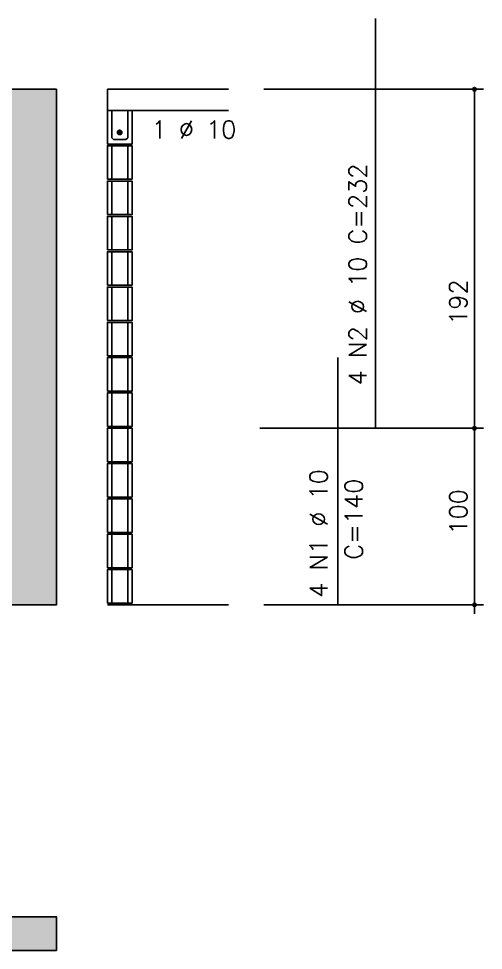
# Model space of a CAD drawing. Extents: x -1.9 to 86, y -1.6 to 60.9.
# Drawn here: x 16.85 to 22.12, y 44.71 to 55.26 of the extents above; entities that cross this region are included whole.
import ezdxf

# ---------------------------------------------------------------- set-up
doc = ezdxf.new("R2010")
doc.units = 0
doc.header["$MEASUREMENT"] = 0
for name, color, linetype in [('PENA_02', 2, 'CONTINUOUS'), ('PENA_03', 3, 'CONTINUOUS'), ('PENA_05', 5, 'CONTINUOUS'), ('PENA_11', 252, 'CONTINUOUS')]:
    doc.layers.add(name, color=color, linetype=linetype)
doc.styles.get("Standard").update_dxf_attribs({"font": 'ROMANS.SHX'})

msp = doc.modelspace()

# ---------------------------------------------------------------- linework, layer by layer
at = {"layer": 'PENA_02', "linetype": 'Continuous'}
for points in [[(7.301119, 54.221519), (7.301119, 54.461519), (17.281119, 54.461519), (17.281119, 48.621519), (16.301119, 48.621519), (16.301119, 54.221519), (7.301119, 54.221519)], [(16.301119, 45.088201), (17.281119, 45.088201), (17.281119, 44.708201), (16.301119, 44.708201), (16.301119, 45.088201)]]:
    msp.add_lwpolyline(points, dxfattribs=at)
for centre, radius in [((22.019089, 54.461519), 0.02), ((22.019089, 54.461519), 0.01), ((22.019089, 50.621519), 0.02), ((22.019089, 50.621519), 0.01), ((22.019089, 48.621519), 0.02), ((22.019089, 48.621519), 0.01)]:
    msp.add_circle(centre, radius, dxfattribs=at)
at = {"layer": 'PENA_03', "linetype": 'Continuous'}
for p, q in [((17.859094, 54.461519), (17.859094, 53.841519)), ((17.859094, 54.461519), (19.229773, 54.461519)), ((19.629773, 54.461519), (22.119089, 54.461519)), ((22.019089, 48.520986), (22.019089, 54.461519)), ((17.859094, 54.221519), (19.229773, 54.221519)), ((17.909094, 53.441519), (17.909094, 53.821519)), ((18.089094, 53.441519), (18.089094, 53.821519)), ((17.909094, 53.041519), (17.909094, 53.421519)), ((18.089094, 53.041519), (18.089094, 53.421519)), ((17.909094, 52.641519), (17.909094, 53.021519)), ((18.089094, 52.641519), (18.089094, 53.021519)), ((17.909094, 52.241519), (17.909094, 52.621519)), ((18.089094, 52.241519), (18.089094, 52.621519)), ((17.909094, 51.841519), (17.909094, 52.221519)), ((18.089094, 51.841519), (18.089094, 52.221519)), ((17.909094, 51.441519), (17.909094, 51.821519)), ((18.089094, 51.441519), (18.089094, 51.821519)), ((17.909094, 51.041519), (17.909094, 51.421519)), ((18.089094, 51.041519), (18.089094, 51.421519)), ((17.909094, 50.641519), (17.909094, 51.021519)), ((18.089094, 50.641519), (18.089094, 51.021519)), ((17.909094, 50.241519), (17.909094, 50.621519)), ((18.089094, 50.241519), (18.089094, 50.621519)), ((19.587842, 50.621519), (22.119089, 50.621519)), ((17.909094, 49.841519), (17.909094, 50.221519)), ((18.089094, 49.841519), (18.089094, 50.221519)), ((17.909094, 49.441519), (17.909094, 49.821519)), ((18.089094, 49.441519), (18.089094, 49.821519)), ((17.909094, 49.041519), (17.909094, 49.421519)), ((18.089094, 49.041519), (18.089094, 49.421519)), ((17.909094, 48.641519), (17.909094, 49.021519)), ((18.089094, 48.641519), (18.089094, 49.021519)), ((17.859094, 48.621519), (19.229773, 48.621519)), ((19.629773, 48.621519), (22.119089, 48.621519))]:
    msp.add_line(p, q, dxfattribs=at)
for points in [[(17.859094, 53.841519), (18.139094, 53.841519), (18.139094, 54.221519)], [(18.089094, 54.221519), (18.089094, 53.911519), (18.069094, 53.891519), (17.929094, 53.891519), (17.909094, 53.911519), (17.909094, 54.221519)], [(18.023643, 53.972509), (18.021481, 53.982677), (18.015371, 53.991087), (18.006368, 53.996285), (17.99603, 53.997372), (17.986143, 53.99416), (17.978417, 53.987204), (17.974189, 53.977707), (17.974189, 53.967311), (17.978417, 53.957814), (17.986143, 53.950858), (17.99603, 53.947646), (18.006368, 53.948732), (18.015371, 53.95393), (18.021481, 53.96234), (18.023643, 53.972509)], [(17.859094, 53.441519), (18.139094, 53.441519), (18.139094, 53.821519), (17.859094, 53.821519), (17.859094, 53.441519)], [(17.859094, 53.041519), (18.139094, 53.041519), (18.139094, 53.421519), (17.859094, 53.421519), (17.859094, 53.041519)], [(17.859094, 52.641519), (18.139094, 52.641519), (18.139094, 53.021519), (17.859094, 53.021519), (17.859094, 52.641519)], [(17.859094, 52.241519), (18.139094, 52.241519), (18.139094, 52.621519), (17.859094, 52.621519), (17.859094, 52.241519)], [(17.859094, 51.841519), (18.139094, 51.841519), (18.139094, 52.221519), (17.859094, 52.221519), (17.859094, 51.841519)], [(17.859094, 51.441519), (18.139094, 51.441519), (18.139094, 51.821519), (17.859094, 51.821519), (17.859094, 51.441519)], [(17.859094, 51.041519), (18.139094, 51.041519), (18.139094, 51.421519), (17.859094, 51.421519), (17.859094, 51.041519)], [(17.859094, 50.641519), (18.139094, 50.641519), (18.139094, 51.021519), (17.859094, 51.021519), (17.859094, 50.641519)], [(17.859094, 50.241519), (18.139094, 50.241519), (18.139094, 50.621519), (17.859094, 50.621519), (17.859094, 50.241519)], [(17.859094, 49.841519), (18.139094, 49.841519), (18.139094, 50.221519), (17.859094, 50.221519), (17.859094, 49.841519)], [(17.859094, 49.441519), (18.139094, 49.441519), (18.139094, 49.821519), (17.859094, 49.821519), (17.859094, 49.441519)], [(17.859094, 49.041519), (18.139094, 49.041519), (18.139094, 49.421519), (17.859094, 49.421519), (17.859094, 49.041519)], [(17.859094, 48.641519), (18.139094, 48.641519), (18.139094, 49.021519), (17.859094, 49.021519), (17.859094, 48.641519)], [(17.281119, 44.708201), (17.281119, 45.088201), (16.301119, 45.088201), (16.301119, 44.708201), (17.281119, 44.708201)]]:
    msp.add_lwpolyline(points, dxfattribs=at)
msp.add_circle((17.998643, 53.972509), 0.025, dxfattribs=at)
for points in [[(18.023643, 53.972509), (17.978417, 53.987204), (17.974189, 53.977707)], [(18.023643, 53.972509), (17.974189, 53.977707), (17.974189, 53.967311)], [(18.023643, 53.972509), (17.974189, 53.967311), (17.978417, 53.957814)], [(18.023643, 53.972509), (17.986143, 53.99416), (17.97515, 53.981059)], [(18.023643, 53.972509), (17.97515, 53.981059), (17.97515, 53.963958)], [(18.023643, 53.972509), (17.97515, 53.963958), (17.986143, 53.950858)], [(18.023643, 53.972509), (17.986143, 53.99416), (17.978417, 53.987204)], [(18.023643, 53.972509), (17.978417, 53.957814), (17.986143, 53.950858)], [(18.023643, 53.972509), (17.99603, 53.997372), (17.986143, 53.99416)], [(18.023643, 53.972509), (18.002984, 53.997129), (17.986143, 53.99416)], [(18.023643, 53.972509), (17.986143, 53.950858), (18.002984, 53.947889)], [(18.023643, 53.972509), (17.986143, 53.950858), (17.99603, 53.947646)], [(18.023643, 53.972509), (18.006368, 53.996285), (17.99603, 53.997372)], [(18.023643, 53.972509), (17.99603, 53.947646), (18.006368, 53.948732)], [(18.023643, 53.972509), (18.017794, 53.988579), (18.002984, 53.997129)], [(18.023643, 53.972509), (18.002984, 53.947889), (18.017794, 53.956439)], [(18.023643, 53.972509), (18.015371, 53.991087), (18.006368, 53.996285)], [(18.023643, 53.972509), (18.006368, 53.948732), (18.015371, 53.95393)], [(18.023643, 53.972509), (18.021481, 53.982677), (18.015371, 53.991087)], [(18.023643, 53.972509), (18.015371, 53.95393), (18.021481, 53.96234)], [(18.023643, 53.972509), (18.017794, 53.956439), (18.023643, 53.972509)], [(18.023643, 53.972509), (18.021481, 53.96234), (18.023643, 53.972509)]]:
    msp.add_solid(points, dxfattribs=at)
at = {"layer": 'PENA_05', "linetype": 'Continuous'}
for p, q in [((20.895339, 50.621519), (20.895339, 55.261519)), ((20.469415, 48.621519), (20.469415, 51.421519))]:
    msp.add_line(p, q, dxfattribs=at)
at = {"layer": 'PENA_11', "linetype": 'Continuous'}
for points in [[(17.281119, 54.461519), (16.301119, 54.221519), (7.301119, 54.221519)], [(17.281119, 54.461519), (7.301119, 54.221519), (7.301119, 54.461519)], [(17.281119, 54.461519), (17.281119, 48.621519), (16.301119, 48.621519)], [(17.281119, 54.461519), (16.301119, 48.621519), (16.301119, 54.221519)], [(16.301119, 45.088201), (17.281119, 45.088201), (17.281119, 44.708201)], [(16.301119, 45.088201), (17.281119, 44.708201), (16.301119, 44.708201)]]:
    msp.add_solid(points, dxfattribs=at)

# ---------------------------------------------------------------- texts
at = {"layer": 'PENA_03', "linetype": 'Continuous'}
msp.add_text('1 %%c 10', height=0.2, dxfattribs=at).set_placement((18.359913, 53.905218))
for s, p in [('4 N2 %%c 10 C=232', (20.795369, 51.108364)), ('192', (21.933696, 51.793325)), ('4 N1 %%c 10', (20.352289, 48.700822)), ('C=140', (20.750155, 49.133583)), ('100', (21.935311, 49.417766))]:
    msp.add_text(s, height=0.2, rotation=90, dxfattribs=at).set_placement(p)

doc.saveas('drawing.dxf')
